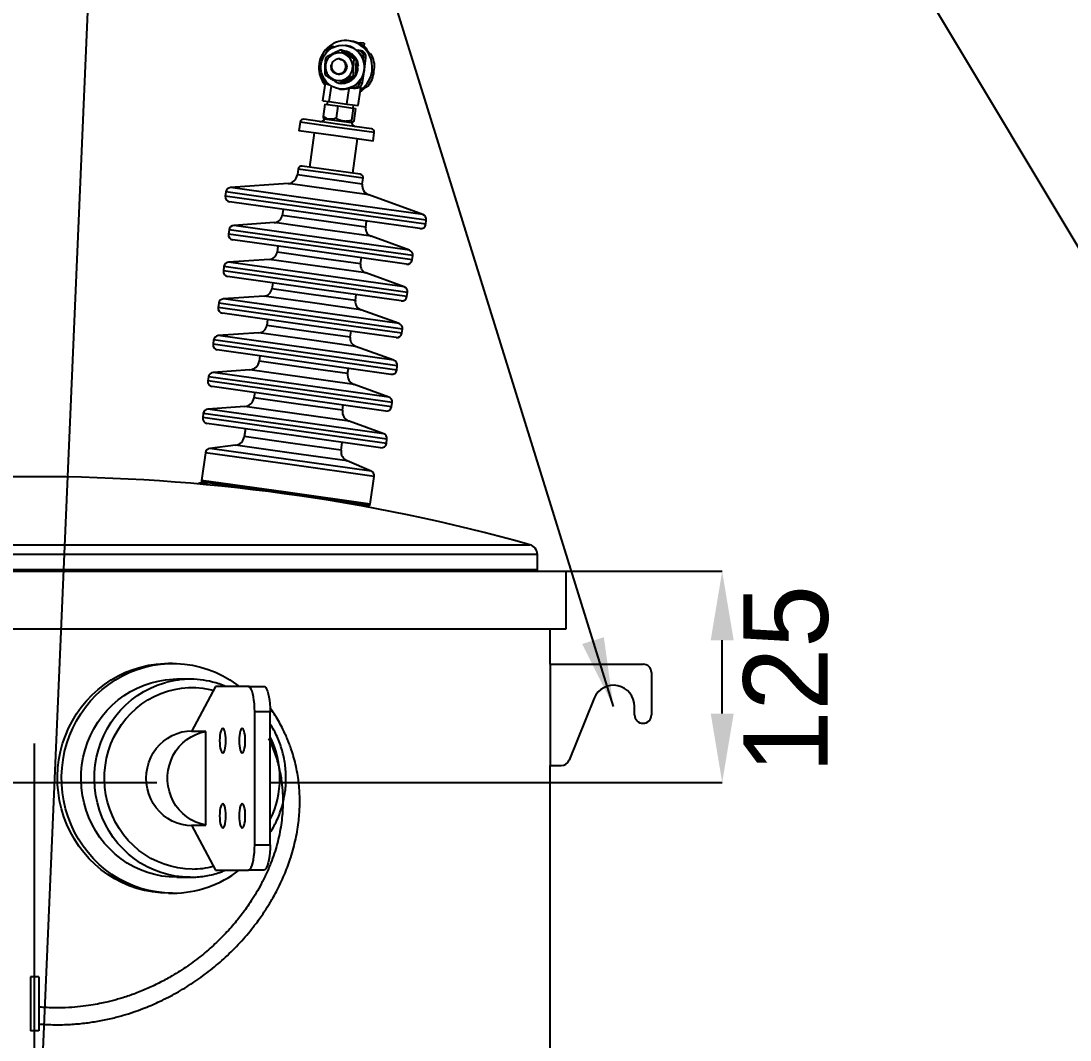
# Model space of a CAD drawing. Header units: millimetres. Extents: x 107291 to 113922, y -130611 to -125922.
# Drawn here: x 108486 to 109107, y -127239 to -126635 of the extents above; entities that cross this region are included whole.
import ezdxf

# ---------------------------------------------------------------- set-up
doc = ezdxf.new("R2010")
doc.units = ezdxf.units.MM
doc.header["$LTSCALE"] = 13
doc.linetypes.add('CENTERX2', pattern=[101.6, 63.5, -12.7, 12.7, -12.7])
for name, color, linetype in [('中心线', 1, 'CENTERX2'), ('几何体', 7, 'Continuous'), ('尺寸', 3, 'Continuous'), ('注释', 2, 'Continuous')]:
    doc.layers.add(name, color=color, linetype=linetype)
doc.styles.add('SLDTEXTSTYLE0', font='')
doc.styles.get("Standard").update_dxf_attribs({"font": 'gbenor.shx', "bigfont": 'gbcbig.shx'})
doc.styles.get('SLDTEXTSTYLE0').set_extended_font_data('汉仪长仿宋体')
doc.dimstyles.new('SLDDIMSTYLE0', dxfattribs={"dimtxt": 50, "dimasz": 40.8, "dimexe": 0, "dimexo": 0.0625, "dimgap": 12.5, "dimtad": 2, "dimdec": 0, "dimrnd": 1e-09, "dimzin": 12, "dimdsep": 46, "dimtxsty": 'SLDTEXTSTYLE0', "dimsah": 1, "dimcen": 0.09, "dimadec": 0, "dimazin": 3, "dimtfac": 1, "dimtdec": 0, "dimtmove": 0, "dimatfit": 0, "dimfxl": 1, "dimfrac": 2, "dimtolj": 1, "dimtzin": 12, "dimarcsym": 0})
doc.dimstyles.new('SLDDIMSTYLE2', dxfattribs={"dimtxt": 0.18, "dimasz": 40.8, "dimexe": 0, "dimexo": 0.0625, "dimgap": 0, "dimtad": 0, "dimtih": 1, "dimtoh": 1, "dimdec": 0, "dimrnd": 1e-09, "dimzin": 0, "dimdsep": 46, "dimtxsty": 'Standard', "dimsah": 1, "dimcen": 0.09, "dimadec": 0, "dimazin": 0, "dimtfac": 40.8, "dimtdec": 0, "dimtofl": 0, "dimtmove": 0, "dimatfit": 3, "dimfxl": 1, "dimfrac": 2, "dimtolj": 1, "dimtzin": 0, "dimarcsym": 0})

# ---------------------------------------------------------------- blocks, each defined once
blk = doc.blocks.new('*D14')
at = {"layer": 'Defpoints', "color": 0, "transparency": 16777216}
for p in [(108808.55, -126961.17), (108900.88, -126961.17), (108633.48, -127086.17)]:
    blk.add_point(p, dxfattribs=at)
at = {"layer": '尺寸', "color": 0, "lineweight": -2, "transparency": 16777216}
for p, q in [((108808.61, -126961.17), (108900.88, -126961.17)), ((108900.88, -127045.37), (108900.88, -127001.97)), ((108633.54, -127086.17), (108900.88, -127086.17))]:
    blk.add_line(p, q, dxfattribs=at)
at = {"layer": '尺寸', "color": 0, "transparency": 16777216}
for points in [[(108894.08, -127001.97), (108907.68, -127001.97), (108900.88, -126961.17)], [(108894.08, -127045.37), (108907.68, -127045.37), (108900.88, -127086.17)]]:
    blk.add_solid(points, dxfattribs=at)
at = {"layer": '尺寸', "color": 0, "transparency": 16777216, "insert": (108913.38, -127025.05), "char_height": 50, "attachment_point": 2, "rotation": 90, "style": 'SLDTEXTSTYLE0'}
blk.add_mtext('\\A1;125', dxfattribs=at)

msp = doc.modelspace()

# ---------------------------------------------------------------- linework, layer by layer
at = {"layer": '中心线'}
for p, q in [((108494.05, -127888.67), (108494.05, -126931.93)), ((108421.73, -127086.17), (108566.36, -127086.17))]:
    msp.add_line(p, q, dxfattribs=at)
at = {"layer": '几何体'}
for p, q in [((108681.42, -126647.35), (108680.28, -126647.19)), ((108671.01, -126650.62), (108671.59, -126650.7)), ((108676.06, -126652.77), (108674.89, -126652.61)), ((108676.06, -126652.77), (108684.33, -126658.08)), ((108677.55, -126653.33), (108677.14, -126653.27)), ((108678.4, -126649.95), (108678.08, -126649.91)), ((108684.02, -126647.92), (108686.62, -126648.28)), ((108684.42, -126652.5), (108685.31, -126652.63)), ((108685.31, -126652.63), (108686.77, -126652.83)), ((108686.62, -126648.28), (108686.53, -126648.88)), ((108689.08, -126648.63), (108686.62, -126648.28)), ((108689.08, -126648.63), (108688.84, -126650.3)), ((108666.49, -126654.4), (108666.55, -126654.03)), ((108674.81, -126657.96), (108674.76, -126657.95)), ((108684.33, -126658.08), (108683.16, -126657.92)), ((108684.33, -126658.08), (108683.89, -126668)), ((108688.54, -126658.04), (108688.67, -126657.14)), ((108690.13, -126657.34), (108688.67, -126657.14)), ((108689.42, -126662.38), (108690.13, -126657.34)), ((108682.11, -126662.35), (108682.52, -126662.41)), ((108685.02, -126663.33), (108684.1, -126663.27)), ((108685.26, -126662.17), (108684.14, -126662.23)), ((108684.14, -126662.31), (108685.67, -126662.22)), ((108685.43, -126663.39), (108685.02, -126663.33)), ((108685.67, -126662.22), (108685.26, -126662.17)), ((108664.51, -126668.52), (108664.56, -126668.15)), ((108665.95, -126673.36), (108666.1, -126672.31)), ((108673.33, -126666.99), (108673.38, -126667)), ((108675.19, -126672.61), (108674.02, -126672.45)), ((108683.89, -126668), (108675.19, -126672.61)), ((108683.89, -126668), (108682.72, -126667.84)), ((108686.63, -126671.62), (108686.76, -126670.72)), ((108686.63, -126671.62), (108688.09, -126671.83)), ((108688.09, -126671.83), (108688.8, -126666.79)), ((108664.65, -126682.61), (108665.95, -126673.36)), ((108667.86, -126673.03), (108668.44, -126673.11)), ((108668.41, -126683.14), (108669.7, -126673.97)), ((108674.46, -126675.66), (108674.78, -126675.7)), ((108678.85, -126684.6), (108680.16, -126675.3)), ((108681.27, -126674.91), (108682.16, -126675.04)), ((108682.7, -126675.11), (108682.16, -126675.04)), ((108685.53, -126685.54), (108686.83, -126676.3)), ((108686.83, -126676.3), (108687.17, -126673.88)), ((108664.65, -126682.61), (108668.41, -126683.14)), ((108665.75, -126684.61), (108664.72, -126691.93)), ((108665.75, -126684.61), (108673.55, -126685.71)), ((108667.39, -126682.99), (108667.13, -126684.81)), ((108668.41, -126683.14), (108678.85, -126684.6)), ((108678.85, -126684.6), (108685.53, -126685.54)), ((108673.55, -126685.71), (108672.52, -126693.03)), ((108673.55, -126685.71), (108682.63, -126686.98)), ((108682.63, -126686.98), (108681.61, -126694.31)), ((108682.54, -126686.97), (108682.8, -126685.16)), ((108682.63, -126686.98), (108683.92, -126687.17)), ((108683.92, -126687.17), (108682.9, -126694.49)), ((108651.12, -126695.31), (108650.41, -126700.36)), ((108673.08, -126698.4), (108651.12, -126695.31)), ((108673.36, -126696.42), (108653.38, -126693.62)), ((108665.06, -126693), (108665.48, -126693.46)), ((108680.06, -126695.51), (108665.48, -126693.46)), ((108693.33, -126699.23), (108673.36, -126696.42)), ((108681.74, -126695.75), (108680.06, -126695.51)), ((108681.74, -126695.75), (108682.27, -126695.42)), ((108672.37, -126703.45), (108650.41, -126700.36)), ((108659.53, -126701.64), (108656.67, -126721.97)), ((108694.32, -126706.53), (108672.37, -126703.45)), ((108695.03, -126701.48), (108673.08, -126698.4)), ((108694.32, -126706.53), (108695.03, -126701.48)), ((108682.35, -126725.58), (108685.21, -126705.25)), ((108669.51, -126723.78), (108652.29, -126721.36)), ((108650.04, -126723.05), (108649.55, -126726.55)), ((108668.74, -126729.25), (108649.55, -126726.55)), ((108669.23, -126725.75), (108650.04, -126723.05)), ((108688.43, -126728.45), (108669.23, -126725.75)), ((108686.73, -126726.2), (108669.51, -126723.78)), ((108644.04, -126731.69), (108610.02, -126734.07)), ((108666.94, -126742.07), (108610.02, -126734.07)), ((108667.93, -126735.05), (108644.04, -126731.69)), ((108687.94, -126731.95), (108668.74, -126729.25)), ((108687.94, -126731.95), (108688.43, -126728.45)), ((108607.26, -126736.64), (108606.91, -126739.15)), ((108666.18, -126747.47), (108606.91, -126739.15)), ((108666.53, -126744.97), (108607.26, -126736.64)), ((108691.82, -126738.4), (108667.93, -126735.05)), ((108723.86, -126750.07), (108691.82, -126738.4)), ((108665.76, -126750.44), (108609.46, -126742.53)), ((108641.07, -126746.97), (108640.57, -126750.53)), ((108725.8, -126753.3), (108666.53, -126744.97)), ((108723.86, -126750.07), (108666.94, -126742.07)), ((108665.26, -126754), (108640.57, -126750.53)), ((108722.07, -126758.35), (108665.76, -126750.44)), ((108725.45, -126755.8), (108666.18, -126747.47)), ((108609.15, -126759.06), (108608.8, -126761.57)), ((108663.48, -126766.7), (108609.15, -126759.06)), ((108635.98, -126754.81), (108611.9, -126756.5)), ((108663.89, -126763.8), (108611.9, -126756.5)), ((108664.58, -126758.83), (108635.98, -126754.81)), ((108693.19, -126762.85), (108664.58, -126758.83)), ((108689.96, -126757.47), (108665.26, -126754)), ((108689.96, -126757.47), (108690.46, -126753.91)), ((108725.45, -126755.8), (108725.8, -126753.3)), ((108663.13, -126769.21), (108608.8, -126761.57)), ((108662.71, -126772.17), (108611.34, -126764.95)), ((108715.87, -126771.11), (108663.89, -126763.8)), ((108715.87, -126771.11), (108693.19, -126762.85)), ((108638.01, -126768.7), (108637.51, -126772.26)), ((108717.46, -126776.84), (108663.13, -126769.21)), ((108717.81, -126774.34), (108663.48, -126766.7)), ((108632.92, -126776.54), (108608.85, -126778.23)), ((108661.53, -126780.57), (108632.92, -126776.54)), ((108662.21, -126775.73), (108637.51, -126772.26)), ((108686.91, -126779.2), (108662.21, -126775.73)), ((108714.08, -126779.39), (108662.71, -126772.17)), ((108686.91, -126779.2), (108687.41, -126775.64)), ((108717.46, -126776.84), (108717.81, -126774.34)), ((108606.09, -126780.8), (108605.74, -126783.3)), ((108660.07, -126790.94), (108605.74, -126783.3)), ((108660.42, -126788.43), (108606.09, -126780.8)), ((108660.83, -126785.53), (108608.85, -126778.23)), ((108690.14, -126784.59), (108661.53, -126780.57)), ((108659.66, -126793.9), (108608.29, -126786.68)), ((108634.96, -126790.43), (108634.46, -126794)), ((108714.76, -126796.07), (108660.42, -126788.43)), ((108712.82, -126792.84), (108660.83, -126785.53)), ((108712.82, -126792.84), (108690.14, -126784.59)), ((108659.16, -126797.47), (108634.46, -126794)), ((108711.02, -126801.12), (108659.66, -126793.9)), ((108714.4, -126798.58), (108660.07, -126790.94)), ((108714.4, -126798.58), (108714.76, -126796.07)), ((108603.04, -126802.53), (108602.69, -126805.04)), ((108657.37, -126810.16), (108603.04, -126802.53)), ((108629.87, -126798.28), (108605.79, -126799.96)), ((108657.78, -126807.27), (108605.79, -126799.96)), ((108658.48, -126802.3), (108629.87, -126798.28)), ((108687.08, -126806.32), (108658.48, -126802.3)), ((108683.85, -126800.94), (108659.16, -126797.47)), ((108683.85, -126800.94), (108684.35, -126797.37)), ((108657.02, -126812.67), (108602.69, -126805.04)), ((108656.6, -126815.64), (108605.23, -126808.42)), ((108709.76, -126814.57), (108657.78, -126807.27)), ((108709.76, -126814.57), (108687.08, -126806.32)), ((108631.91, -126812.16), (108631.41, -126815.73)), ((108711.35, -126820.31), (108657.02, -126812.67)), ((108711.7, -126817.8), (108657.37, -126810.16)), ((108626.81, -126820.01), (108602.74, -126821.69)), ((108655.42, -126824.03), (108626.81, -126820.01)), ((108656.1, -126819.2), (108631.41, -126815.73)), ((108680.8, -126822.67), (108656.1, -126819.2)), ((108707.97, -126822.85), (108656.6, -126815.64)), ((108680.8, -126822.67), (108681.3, -126819.11)), ((108711.35, -126820.31), (108711.7, -126817.8)), ((108599.99, -126824.26), (108599.63, -126826.77)), ((108653.96, -126834.4), (108599.63, -126826.77)), ((108654.32, -126831.9), (108599.99, -126824.26)), ((108654.72, -126829), (108602.74, -126821.69)), ((108684.03, -126828.05), (108655.42, -126824.03)), ((108653.55, -126837.37), (108602.18, -126830.15)), ((108627.37, -126833.69), (108626.94, -126836.77)), ((108708.65, -126839.53), (108654.32, -126831.9)), ((108706.71, -126836.3), (108654.72, -126829)), ((108706.71, -126836.3), (108684.03, -126828.05)), ((108653.11, -126840.45), (108626.94, -126836.77)), ((108704.91, -126844.59), (108653.55, -126837.37)), ((108708.29, -126842.04), (108653.96, -126834.4)), ((108708.29, -126842.04), (108708.65, -126839.53)), ((108596.93, -126845.99), (108596.58, -126848.5)), ((108651.26, -126853.63), (108596.93, -126845.99)), ((108621.43, -126841.9), (108599.69, -126843.42)), ((108651.67, -126850.73), (108599.69, -126843.42)), ((108652.3, -126846.24), (108621.43, -126841.9)), ((108683.17, -126850.58), (108652.3, -126846.24)), ((108679.29, -126844.12), (108653.11, -126840.45)), ((108679.29, -126844.12), (108679.72, -126841.05)), ((108650.91, -126856.14), (108596.58, -126848.5)), ((108650.49, -126859.1), (108599.13, -126851.88)), ((108703.65, -126858.04), (108651.67, -126850.73)), ((108703.65, -126858.04), (108683.17, -126850.58)), ((108624.32, -126855.42), (108623.88, -126858.5)), ((108650.06, -126862.18), (108623.88, -126858.5)), ((108705.24, -126863.77), (108650.91, -126856.14)), ((108705.59, -126861.26), (108651.26, -126853.63)), ((108618.37, -126863.64), (108596.63, -126865.16)), ((108649.25, -126867.98), (108618.37, -126863.64)), ((108676.24, -126865.86), (108650.06, -126862.18)), ((108701.86, -126866.32), (108650.49, -126859.1)), ((108676.24, -126865.86), (108676.67, -126862.78)), ((108705.24, -126863.77), (108705.59, -126861.26)), ((108593.88, -126867.73), (108593.52, -126870.23)), ((108647.86, -126877.87), (108593.52, -126870.23)), ((108648.21, -126875.36), (108593.88, -126867.73)), ((108648.62, -126872.46), (108596.63, -126865.16)), ((108680.12, -126872.31), (108649.25, -126867.98)), ((108647.44, -126880.83), (108596.07, -126873.61)), ((108618.79, -126876.81), (108618.14, -126881.43)), ((108702.54, -126883), (108648.21, -126875.36)), ((108700.6, -126879.77), (108648.62, -126872.46)), ((108700.6, -126879.77), (108680.12, -126872.31)), ((108646.79, -126885.46), (108618.14, -126881.43)), ((108698.81, -126888.05), (108647.44, -126880.83)), ((108702.19, -126885.5), (108647.86, -126877.87)), ((108702.19, -126885.5), (108702.54, -126883)), ((108612.94, -126886.54), (108597.74, -126888.41)), ((108645.43, -126895.11), (108597.74, -126888.41)), ((108645.98, -126891.18), (108612.94, -126886.54)), ((108675.44, -126889.48), (108646.79, -126885.46)), ((108675.44, -126889.48), (108676.09, -126884.86)), ((108595.14, -126890.96), (108592.84, -126907.37)), ((108645.03, -126897.97), (108595.14, -126890.96)), ((108693.12, -126901.81), (108645.43, -126895.11)), ((108679.02, -126895.83), (108645.98, -126891.18)), ((108693.12, -126901.81), (108679.02, -126895.83)), ((108694.92, -126904.98), (108645.03, -126897.97)), ((108642.72, -126914.38), (108592.84, -126907.37)), ((108692.61, -126921.39), (108694.92, -126904.98)), ((108642.59, -126915.37), (108593.69, -126908.49)), ((108692.61, -126921.39), (108642.72, -126914.38)), ((108691.48, -126922.24), (108642.59, -126915.37)), ((108675.55, -126920.49), (108675.19, -126919.95)), ((108200.93, -126945.44), (108787.16, -126945.44)), ((108791.55, -126951.21), (108196.55, -126951.21)), ((108791.55, -126960.17), (108791.55, -126951.21)), ((108179.55, -126961.17), (108808.55, -126961.17)), ((108196.55, -126960.17), (108791.55, -126960.17)), ((108808.55, -126995.17), (108808.55, -126961.17)), ((108179.55, -126995.17), (108808.55, -126995.17)), ((108799.05, -127016.17), (108799.05, -126995.17)), ((108575.73, -127015.68), (108573.28, -127015.68)), ((108799.05, -127016.17), (108799.05, -127076.17)), ((108799.05, -127016.17), (108854.05, -127016.17)), ((108586.03, -127025.07), (108578.16, -127025.07)), ((108859.05, -127021.17), (108859.05, -127046.17)), ((108601.01, -127029.27), (108586.91, -127055.96)), ((108620.42, -127029.27), (108601.01, -127029.27)), ((108620.42, -127029.27), (108629.6, -127029.27)), ((108825.08, -127036.19), (108810.3, -127073.03)), ((108633.48, -127044.27), (108624.3, -127044.27)), ((108624.3, -127123.08), (108624.3, -127044.27)), ((108633.48, -127123.08), (108633.48, -127044.27)), ((108849.05, -127046.17), (108849.05, -127041.17)), ((108595.31, -127055.96), (108586.91, -127055.96)), ((108595.31, -127111.39), (108595.31, -127055.96)), ((108799.05, -127888.67), (108799.05, -127076.17)), ((108799.05, -127076.17), (108805.66, -127076.17)), ((108586.91, -127111.39), (108601.01, -127138.08)), ((108586.91, -127111.39), (108595.31, -127111.39)), ((108624.3, -127123.08), (108633.48, -127123.08)), ((108601.01, -127138.08), (108620.42, -127138.08)), ((108629.6, -127138.08), (108620.42, -127138.08)), ((108578.16, -127142.28), (108586.03, -127142.28)), ((108573.28, -127151.67), (108575.73, -127151.67)), ((108496.55, -127201.19), (108491.55, -127201.19)), ((108491.55, -127201.19), (108491.55, -127233.19)), ((108496.55, -127201.19), (108496.55, -127233.19)), ((108496.55, -127233.19), (108491.55, -127233.19))]:
    msp.add_line(p, q, dxfattribs=at)
at = {"layer": '几何体', "flags": 128}
for points in [[(108678.38, -126649.95), (108680.43, -126650.47), (108682.37, -126651.33), (108684.15, -126652.49), (108685.71, -126653.94), (108687.01, -126655.63), (108688.02, -126657.51), (108688.71, -126659.54), (108689.06, -126661.65), (108689.07, -126663.8), (108688.72, -126665.92), (108688.03, -126667.95), (108687.02, -126669.84), (108685.72, -126671.54), (108684.16, -126673), (108682.39, -126674.19), (108680.45, -126675.06), (108678.39, -126675.59), (108676.28, -126675.78), (108674.17, -126675.61), (108672.11, -126675.09), (108670.17, -126674.24), (108668.4, -126673.07), (108666.83, -126671.63), (108665.53, -126669.94), (108664.52, -126668.05), (108663.83, -126666.03), (108663.48, -126663.91), (108663.48, -126661.77), (108663.83, -126659.65), (108664.51, -126657.61), (108665.52, -126655.72), (108666.82, -126654.02), (108668.38, -126652.56), (108670.15, -126651.38), (108672.09, -126650.51), (108674.15, -126649.97), (108676.26, -126649.79), (108678.38, -126649.95)], [(108681.43, -126658.68), (108680.49, -126657.26), (108679.29, -126656.06), (108677.86, -126655.14), (108676.27, -126654.54), (108674.59, -126654.29), (108672.9, -126654.4), (108671.27, -126654.87), (108669.76, -126655.66), (108668.45, -126656.76), (108667.4, -126658.11), (108666.64, -126659.64), (108666.22, -126661.31), (108666.14, -126663.02), (108666.42, -126664.71), (108667.04, -126666.31), (108667.97, -126667.74), (108669.18, -126668.94), (108670.61, -126669.85), (108672.2, -126670.45), (108673.88, -126670.7), (108675.57, -126670.59), (108677.2, -126670.13), (108678.71, -126669.33), (108680.01, -126668.23), (108681.07, -126666.89), (108681.83, -126665.35), (108682.25, -126663.69), (108682.33, -126661.97), (108682.05, -126660.28), (108681.43, -126658.68)], [(108791.72, -126961.17), (108791.6, -126960.76), (108791.55, -126960.17)], [(108573.28, -127151.67), (108568.54, -127151.49), (108563.82, -127150.96), (108559.16, -127150.08), (108554.57, -127148.85), (108550.07, -127147.28), (108545.7, -127145.39), (108541.47, -127143.16), (108537.41, -127140.63), (108533.53, -127137.81), (108529.86, -127134.7), (108526.42, -127131.32), (108523.22, -127127.69), (108520.28, -127123.84), (108517.62, -127119.78), (108515.25, -127115.53), (108513.18, -127111.11), (108511.43, -127106.55), (108509.99, -127101.87), (108508.89, -127097.09), (108508.12, -127092.25), (108507.7, -127087.36), (108507.61, -127082.45), (108507.87, -127077.55), (108508.46, -127072.68), (108509.4, -127067.86), (108510.67, -127063.13), (108512.26, -127058.51), (108514.18, -127054.02), (108516.4, -127049.68), (108518.92, -127045.52), (108521.72, -127041.56), (108524.79, -127037.82), (108528.11, -127034.31), (108531.67, -127031.07), (108535.44, -127028.1), (108539.42, -127025.42), (108543.56, -127023.04), (108547.87, -127020.98), (108552.3, -127019.24), (108556.85, -127017.84), (108561.48, -127016.79), (108566.17, -127016.08), (108570.9, -127015.73), (108573.28, -127015.68)], [(108575.73, -127151.67), (108570.99, -127151.49), (108566.28, -127150.96), (108561.61, -127150.08), (108557.02, -127148.85), (108552.53, -127147.28), (108548.15, -127145.39), (108543.92, -127143.16), (108539.86, -127140.63), (108535.99, -127137.81), (108532.32, -127134.7), (108528.87, -127131.32), (108525.67, -127127.69), (108522.74, -127123.84), (108520.08, -127119.78), (108517.7, -127115.53), (108515.64, -127111.11), (108513.88, -127106.55), (108512.45, -127101.87), (108511.35, -127097.09), (108510.58, -127092.25), (108510.15, -127087.36), (108510.07, -127082.45), (108510.32, -127077.55), (108510.92, -127072.68), (108511.86, -127067.86), (108513.12, -127063.13), (108514.72, -127058.51), (108516.63, -127054.02), (108518.85, -127049.68), (108521.37, -127045.52), (108524.17, -127041.56), (108527.24, -127037.82), (108530.57, -127034.31), (108534.12, -127031.07), (108537.9, -127028.1), (108541.87, -127025.42), (108546.02, -127023.04), (108550.32, -127020.98), (108554.76, -127019.24), (108559.31, -127017.84), (108563.94, -127016.79), (108568.63, -127016.08), (108573.36, -127015.73), (108578.1, -127015.73), (108582.83, -127016.08), (108587.52, -127016.79), (108592.16, -127017.84), (108596.7, -127019.24), (108601.14, -127020.98), (108605.44, -127023.04), (108609.59, -127025.42), (108613.56, -127028.1), (108615.13, -127029.27)], [(108578.16, -127142.28), (108573.77, -127142.11), (108569.41, -127141.58), (108565.11, -127140.7), (108560.88, -127139.48), (108556.75, -127137.93), (108552.75, -127136.05), (108548.91, -127133.85), (108545.24, -127131.36), (108541.77, -127128.57), (108538.52, -127125.52), (108535.51, -127122.21), (108532.75, -127118.67), (108530.27, -127114.93), (108528.07, -127110.99), (108526.18, -127106.89), (108524.6, -127102.65), (108523.34, -127098.3), (108522.41, -127093.85), (108521.82, -127089.35), (108521.56, -127084.81), (108521.65, -127080.27), (108522.07, -127075.75), (108522.83, -127071.27), (108523.93, -127066.87), (108525.35, -127062.57), (108527.09, -127058.39), (108529.14, -127054.37), (108531.48, -127050.53), (108534.1, -127046.88), (108536.98, -127043.46), (108540.12, -127040.28), (108543.48, -127037.35), (108547.05, -127034.71), (108550.81, -127032.36), (108554.73, -127030.32), (108558.8, -127028.6), (108562.98, -127027.22), (108567.25, -127026.17), (108571.59, -127025.47), (108575.97, -127025.11), (108578.16, -127025.07)], [(108586.03, -127142.28), (108581.65, -127142.11), (108577.29, -127141.58), (108572.98, -127140.7), (108568.75, -127139.48), (108564.62, -127137.93), (108560.63, -127136.05), (108556.78, -127133.85), (108553.12, -127131.36), (108549.65, -127128.57), (108546.4, -127125.52), (108543.38, -127122.21), (108540.63, -127118.67), (108538.14, -127114.93), (108535.95, -127110.99), (108534.05, -127106.89), (108532.47, -127102.65), (108531.21, -127098.3), (108530.29, -127093.85), (108529.69, -127089.35), (108529.44, -127084.81), (108529.52, -127080.27), (108529.95, -127075.75), (108530.71, -127071.27), (108531.8, -127066.87), (108533.22, -127062.57), (108534.96, -127058.39), (108537.01, -127054.37), (108539.35, -127050.53), (108541.97, -127046.88), (108544.86, -127043.46), (108547.99, -127040.28), (108551.36, -127037.35), (108554.93, -127034.71), (108558.69, -127032.36), (108562.61, -127030.32), (108566.67, -127028.6), (108570.85, -127027.22), (108571.65, -127026.99)], [(108587.3, -127137.4), (108583.07, -127137.23), (108578.86, -127136.69), (108574.72, -127135.8), (108570.66, -127134.57), (108566.71, -127132.99), (108562.89, -127131.09), (108559.24, -127128.88), (108555.77, -127126.36), (108552.52, -127123.56), (108549.49, -127120.49), (108546.72, -127117.18), (108544.22, -127113.64), (108542, -127109.91), (108540.09, -127106), (108538.49, -127101.94), (108537.21, -127097.76), (108536.27, -127093.49), (108535.67, -127089.15), (108535.41, -127084.77), (108535.5, -127080.39), (108535.93, -127076.03), (108536.7, -127071.72), (108537.81, -127067.49), (108539.25, -127063.37), (108541.01, -127059.38), (108543.07, -127055.56), (108545.44, -127051.92), (108548.08, -127048.49), (108550.98, -127045.3), (108554.12, -127042.36), (108557.48, -127039.7), (108561.04, -127037.33), (108564.78, -127035.27), (108568.67, -127033.53), (108572.68, -127032.13), (108576.78, -127031.06), (108580.96, -127030.35), (108585.18, -127029.99), (108589.41, -127029.99), (108593.63, -127030.35), (108597.81, -127031.06), (108599.81, -127031.53)], [(108624.3, -127044.27), (108624.25, -127041.93), (108624.11, -127039.64), (108623.88, -127037.46), (108623.56, -127035.46), (108623.16, -127033.67), (108622.7, -127032.14), (108622.18, -127030.91), (108621.62, -127030.01), (108621.03, -127029.46), (108620.42, -127029.27)], [(108629.6, -127029.27), (108630.2, -127029.46), (108630.8, -127030.01), (108631.36, -127030.91), (108631.88, -127032.14), (108632.34, -127033.67), (108632.74, -127035.46), (108633.06, -127037.46), (108633.29, -127039.64), (108633.43, -127041.93), (108633.48, -127044.27)], [(108587.12, -127111.79), (108584.26, -127111.62), (108581.25, -127111.09), (108578.33, -127110.22), (108575.51, -127109.01), (108572.85, -127107.48), (108570.36, -127105.66), (108568.09, -127103.56), (108566.06, -127101.21), (108564.3, -127098.64), (108562.83, -127095.88), (108561.66, -127092.96), (108560.82, -127089.93), (108560.31, -127086.82), (108560.14, -127083.68), (108560.31, -127080.53), (108560.82, -127077.42), (108561.66, -127074.39), (108562.83, -127071.48), (108564.3, -127068.72), (108566.06, -127066.15), (108568.09, -127063.79), (108570.36, -127061.69), (108572.85, -127059.87), (108575.51, -127058.34), (108578.33, -127057.14), (108581.25, -127056.26), (108584.26, -127055.74), (108587.12, -127055.56)], [(108595.31, -127111.39), (108592.34, -127110.68), (108589.47, -127109.64), (108586.73, -127108.27), (108584.16, -127106.59), (108581.78, -127104.63), (108579.63, -127102.4), (108577.73, -127099.93), (108576.12, -127097.26), (108574.8, -127094.43), (108573.79, -127091.45), (108573.12, -127088.38), (108572.78, -127085.25), (108572.78, -127082.1), (108573.12, -127078.97), (108573.79, -127075.9), (108574.8, -127072.93), (108576.12, -127070.09), (108577.73, -127067.42), (108579.63, -127064.96), (108581.78, -127062.73), (108584.16, -127060.76), (108586.73, -127059.08), (108589.47, -127057.71), (108592.34, -127056.67), (108595.31, -127055.96)], [(108607.23, -127061.43), (108607.19, -127059.84), (108607.05, -127058.32), (108606.83, -127056.97), (108606.54, -127055.84), (108606.19, -127054.98), (108605.79, -127054.46), (108605.38, -127054.28), (108604.97, -127054.46), (108604.58, -127054.98), (108604.23, -127055.84), (108603.94, -127056.97), (108603.71, -127058.32), (108603.58, -127059.84), (108603.53, -127061.43), (108603.58, -127063.02), (108603.71, -127064.53), (108603.94, -127065.88), (108604.23, -127067.02), (108604.58, -127067.87), (108604.97, -127068.4), (108605.38, -127068.58), (108605.79, -127068.4), (108606.19, -127067.87), (108606.54, -127067.02), (108606.83, -127065.88), (108607.05, -127064.53), (108607.19, -127063.02), (108607.23, -127061.43)], [(108618.75, -127061.43), (108618.7, -127059.84), (108618.57, -127058.32), (108618.35, -127056.97), (108618.05, -127055.84), (108617.7, -127054.98), (108617.31, -127054.46), (108616.9, -127054.28), (108616.49, -127054.46), (108616.1, -127054.98), (108615.75, -127055.84), (108615.45, -127056.97), (108615.23, -127058.32), (108615.1, -127059.84), (108615.05, -127061.43), (108615.1, -127063.02), (108615.23, -127064.53), (108615.45, -127065.88), (108615.75, -127067.02), (108616.1, -127067.87), (108616.49, -127068.4), (108616.9, -127068.58), (108617.31, -127068.4), (108617.7, -127067.87), (108618.05, -127067.02), (108618.35, -127065.88), (108618.57, -127064.53), (108618.7, -127063.02), (108618.75, -127061.43)], [(108607.23, -127105.93), (108607.19, -127104.34), (108607.05, -127102.82), (108606.83, -127101.47), (108606.54, -127100.34), (108606.19, -127099.48), (108605.79, -127098.96), (108605.38, -127098.78), (108604.97, -127098.96), (108604.58, -127099.48), (108604.23, -127100.34), (108603.94, -127101.47), (108603.71, -127102.82), (108603.58, -127104.34), (108603.53, -127105.93), (108603.58, -127107.52), (108603.71, -127109.03), (108603.94, -127110.38), (108604.23, -127111.52), (108604.58, -127112.37), (108604.97, -127112.9), (108605.38, -127113.08), (108605.79, -127112.9), (108606.19, -127112.37), (108606.54, -127111.52), (108606.83, -127110.38), (108607.05, -127109.03), (108607.19, -127107.52), (108607.23, -127105.93)], [(108618.75, -127105.93), (108618.7, -127104.34), (108618.57, -127102.82), (108618.35, -127101.47), (108618.05, -127100.34), (108617.7, -127099.48), (108617.31, -127098.96), (108616.9, -127098.78), (108616.49, -127098.96), (108616.1, -127099.48), (108615.75, -127100.34), (108615.45, -127101.47), (108615.23, -127102.82), (108615.1, -127104.34), (108615.05, -127105.93), (108615.1, -127107.52), (108615.23, -127109.03), (108615.45, -127110.38), (108615.75, -127111.52), (108616.1, -127112.37), (108616.49, -127112.9), (108616.9, -127113.08), (108617.31, -127112.9), (108617.7, -127112.37), (108618.05, -127111.52), (108618.35, -127110.38), (108618.57, -127109.03), (108618.7, -127107.52), (108618.75, -127105.93)], [(108620.42, -127138.08), (108621.03, -127137.89), (108621.62, -127137.35), (108622.18, -127136.44), (108622.7, -127135.21), (108623.16, -127133.69), (108623.56, -127131.9), (108623.88, -127129.89), (108624.11, -127127.71), (108624.25, -127125.43), (108624.3, -127123.08)], [(108633.48, -127123.08), (108633.43, -127125.43), (108633.29, -127127.71), (108633.06, -127129.89), (108632.74, -127131.9), (108632.34, -127133.69), (108631.88, -127135.21), (108631.36, -127136.44), (108630.8, -127137.35), (108630.2, -127137.89), (108629.6, -127138.08)], [(108496.55, -127219.53), (108496.73, -127219.28), (108496.94, -127219.19)]]:
    msp.add_lwpolyline(points, dxfattribs=at)
at = {"layer": '几何体'}
for centre, radius, start, end in [((108678.09, -126662.7), 15.66, 36.5143, 127.4857), ((108678.38, -126663.08), 16.14, 127.48228, 216.51772), ((108670.48, -126654.56), 3.97, 82.37142, 172.36666), ((108676.46, -126662.81), 13, 262.57827, 81.42173), ((108684.73, -126656.56), 3.97, 351.63334, 81.62858), ((108679.52, -126662.94), 15.71, 47.44998, 64.31818), ((108686.19, -126656.77), 3.97, 351.63334, 81.62858), ((108677.72, -126662.99), 16.14, 307.48228, 36.51772), ((108673.86, -126662.36), 4.5, 29.38058, 81.90266), ((108679.22, -126663.16), 16.09, 9.23602, 25.83813), ((108668.44, -126669.09), 3.97, 171.63334, 261.62858), ((108682.69, -126671.1), 3.97, 262.37142, 352.36666), ((108684.09, -126671.27), 4.04, 319.70375, 352.02508), ((108679.21, -126663.23), 16.09, 318.16187, 334.76398), ((108678.16, -126663.21), 15.88, 216.63041, 219.75322), ((108677.89, -126663.17), 15.88, 304.24678, 307.36959), ((108653.1, -126695.59), 2, 82, 172), ((108663.1, -126691.96), 2.99, 262, 329.31104), ((108684.44, -126694.96), 2.99, 194.68896, 262), ((108693.06, -126701.21), 2, 352, 82), ((108652.02, -126723.33), 2, 82, 172), ((108643.62, -126725.72), 5.99, 274, 352), ((108686.45, -126728.17), 2, 352, 82), ((108610.23, -126737.05), 2.99, 94, 172), ((108693.86, -126732.78), 5.99, 172, 250), ((108609.87, -126739.56), 2.99, 172, 262), ((108635.63, -126749.84), 4.99, 274, 352), ((108722.84, -126752.88), 2.99, 352, 70), ((108612.11, -126759.48), 2.99, 94, 172), ((108694.9, -126758.17), 4.99, 172, 250), ((108722.49, -126755.39), 2.99, 262, 352), ((108611.76, -126761.99), 2.99, 172, 262), ((108714.85, -126773.92), 2.99, 352, 70), ((108632.57, -126771.57), 4.99, 274, 352), ((108714.49, -126776.43), 2.99, 262, 352), ((108608.71, -126783.72), 2.99, 172, 262), ((108609.06, -126781.21), 2.99, 94, 172), ((108691.84, -126779.9), 4.99, 172, 250), ((108629.52, -126793.3), 4.99, 274, 352), ((108711.79, -126795.65), 2.99, 352, 70), ((108606, -126802.95), 2.99, 94, 172), ((108688.79, -126801.63), 4.99, 172, 250), ((108711.44, -126798.16), 2.99, 262, 352), ((108605.65, -126805.45), 2.99, 172, 262), ((108708.74, -126817.38), 2.99, 352, 70), ((108626.47, -126815.03), 4.99, 274, 352), ((108708.39, -126819.89), 2.99, 262, 352), ((108602.6, -126827.18), 2.99, 172, 262), ((108602.95, -126824.68), 2.99, 94, 172), ((108685.74, -126823.36), 4.99, 172, 250), ((108621.01, -126835.93), 5.99, 274, 352), ((108705.68, -126839.12), 2.99, 352, 70), ((108599.89, -126846.41), 2.99, 94, 172), ((108685.22, -126844.96), 5.99, 172, 250), ((108705.33, -126841.62), 2.99, 262, 352), ((108599.54, -126848.92), 2.99, 172, 262), ((108617.96, -126857.67), 5.99, 274, 352), ((108702.63, -126860.85), 2.99, 352, 70), ((108702.28, -126863.36), 2.99, 262, 352), ((108596.49, -126870.65), 2.99, 172, 262), ((108596.84, -126868.14), 2.99, 94, 172), ((108682.17, -126866.69), 5.99, 172, 250), ((108612.21, -126880.6), 5.99, 277, 352), ((108699.58, -126882.58), 2.99, 352, 70), ((108598.11, -126891.38), 2.99, 97, 172), ((108681.36, -126890.32), 5.99, 172, 247), ((108699.22, -126885.09), 2.99, 262, 352), ((108691.95, -126904.56), 2.99, 352, 67), ((108494.05, -127992.26), 1087.09, 74.35744, 105.64256), ((108593.83, -126907.51), 0.998, 172, 262), ((108593.11, -126913.69), 4.93, 88.75637, 121.10677), ((108593.11, -126913.86), 5.1, 49.00539, 88.82974), ((108691.62, -126921.25), 0.998, 262, 352), ((108785.55, -126951.21), 6, 0, 74.35744), ((108854.05, -127021.17), 5, 0, 90), ((108586.03, -127079.84), 54.77, 73.87422, 105.22393), ((108836.55, -127041.17), 12.5, 0, 156.51716), ((108854.05, -127046.17), 5, 180, 0), ((108583.83, -127083.68), 55.37, 333.72576, 26.27424), ((108805.66, -127071.17), 5, 270, 338.14563), ((108575.62, -127087.45), 64.22, 270.10119, 307.9648), ((108587.29, -127087.18), 50.22, 270.00596, 284.4382)]:
    msp.add_arc(centre, radius, start, end, dxfattribs=at)
for centre, major_axis, ratio, start_param, end_param in [((108679.19, -126663.19), (16.69, -2.35), 0.94908, 1.266104, 1.570796), ((108678.72, -126663.13), (8.97, 14.06), 0.736082, 5.875604, 6.010601), ((108678.72, -126663.13), (17.07, -9.48), 0.789427, 1.050197, 1.185194), ((108679.19, -126663.19), (-8.84, 13.87), 0.934169, 3.734154, 4.038847), ((108679.19, -126663.19), (12.32, 10.9), 0.934169, 5.385931, 5.690624), ((108683.26, -126671.15), (5, -0.7), 0.791492, 4.712389, 5.713031), ((108678.72, -126663.13), (-4.75, 15.98), 0.736082, 3.436086, 3.549174), ((108678.72, -126663.13), (19.02, 4.4), 0.789427, 5.097991, 5.232989)]:
    msp.add_ellipse(centre, major_axis=major_axis, ratio=ratio, start_param=start_param, end_param=end_param, dxfattribs=at)
for points, knots in [([(108674.89, -126652.61), (108674.48, -126652.81), (108673.45, -126653.31), (108671.76, -126654.16), (108669.9, -126655.13), (108668.18, -126656.08), (108666.98, -126656.76), (108666.33, -126657.13), (108666.19, -126657.22)], [0, 0, 0, 0, 0.136843, 0.346229, 0.555177, 0.749713, 0.944655, 1, 1, 1, 1]), ([(108683.16, -126657.92), (108682.55, -126657.55), (108681.32, -126656.8), (108679.44, -126655.62), (108677.59, -126654.42), (108676.08, -126653.42), (108675.21, -126652.83), (108674.89, -126652.61)], [0, 0, 0, 0, 0.213245, 0.431498, 0.645486, 0.868042, 1, 1, 1, 1]), ([(108683.89, -126657.8), (108683.85, -126657.72), (108683.48, -126656.9), (108682.26, -126655.63), (108680.31, -126654.21), (108678.44, -126653.43), (108677.27, -126653.35), (108676.91, -126653.32)], [0, 0, 0, 0, 0.031994, 0.311892, 0.591789, 0.876356, 1, 1, 1, 1]), ([(108685.67, -126662.22), (108685.57, -126661.42), (108685.35, -126659.79), (108684.27, -126657.57), (108682.71, -126655.67), (108680.71, -126654.28), (108678.92, -126653.5), (108677.82, -126653.42), (108677.54, -126653.4)], [0, 0, 0, 0, 0.185673, 0.374443, 0.560115, 0.745788, 0.934558, 1, 1, 1, 1]), ([(108692.07, -126654.21), (108692.02, -126654.15), (108691.92, -126654.03), (108691.72, -126653.78), (108691.51, -126653.51), (108691.32, -126653.25), (108691.15, -126653), (108691.09, -126652.9), (108691.05, -126652.84)], [0, 0, 0, 0, 0.163826, 0.327654, 0.491393, 0.654851, 0.818278, 1, 1, 1, 1]), ([(108666.19, -126657.22), (108666.12, -126657.89), (108665.98, -126659.26), (108665.82, -126661.43), (108665.74, -126663.68), (108665.73, -126665.58), (108665.75, -126666.71), (108665.76, -126667.14)], [0, 0, 0, 0, 0.213245, 0.431498, 0.645486, 0.868042, 1, 1, 1, 1]), ([(108677.78, -126660.16), (108677.99, -126660.62), (108678.41, -126661.54), (108678.44, -126663.19), (108677.9, -126664.82), (108676.71, -126666.2), (108675.1, -126667), (108673.31, -126667.11), (108671.63, -126666.51), (108670.29, -126665.29), (108669.56, -126663.66), (108669.41, -126662.15), (108669.74, -126661.35), (108669.84, -126661.11)], [0, 0, 0, 0, 0.0834051, 0.1666196, 0.265221, 0.3644929, 0.4629093, 0.561877, 0.6608446, 0.759261, 0.8585329, 0.9571343, 1, 1, 1, 1]), ([(108674.49, -126657.91), (108673.99, -126657.91), (108672.98, -126657.91), (108671.58, -126658.55), (108670.47, -126659.59), (108669.78, -126660.93), (108669.57, -126662.41), (108669.87, -126663.84), (108670.46, -126664.85), (108670.95, -126665.31), (108671.09, -126665.44)], [0, 0, 0, 0, 0.138629, 0.277262, 0.415489, 0.550448, 0.684398, 0.815699, 0.945367, 1, 1, 1, 1]), ([(108671.09, -126665.44), (108671.45, -126665.74), (108672.16, -126666.34), (108673.52, -126666.71), (108674.93, -126666.65), (108676.25, -126666.1), (108677.35, -126665.14), (108678.09, -126663.85), (108678.37, -126662.38), (108678.2, -126661.1), (108677.89, -126660.4), (108677.78, -126660.16)], [0, 0, 0, 0, 0.11326, 0.226515, 0.340225, 0.456377, 0.573307, 0.692355, 0.81251, 0.934453, 1, 1, 1, 1]), ([(108674.76, -126657.95), (108675.35, -126658.1), (108676.51, -126658.4), (108677.56, -126659.38), (108678.28, -126660.46), (108678.71, -126661.6), (108678.76, -126663.23), (108678.21, -126664.87), (108677.03, -126666.23), (108675.41, -126667.07), (108674.24, -126667.05), (108673.65, -126667.03)], [0, 0, 0, 0, 0.125115, 0.249534, 0.289673, 0.395114, 0.500314, 0.624966, 0.750466, 0.874885, 1, 1, 1, 1]), ([(108674.49, -126657.91), (108675.07, -126658.07), (108676.22, -126658.37), (108677.49, -126659.45), (108677.86, -126660.36), (108678.01, -126660.72)], [0, 0, 0, 0, 0.379659, 0.757203, 1, 1, 1, 1]), ([(108682.72, -126667.84), (108682.71, -126667.15), (108682.69, -126665.76), (108682.73, -126663.57), (108682.84, -126661.33), (108683, -126659.45), (108683.11, -126658.33), (108683.16, -126657.92)], [0, 0, 0, 0, 0.213245, 0.431498, 0.645486, 0.868042, 1, 1, 1, 1]), ([(108685.26, -126662.17), (108685.18, -126661.35), (108685.06, -126660.12), (108684.49, -126659.04), (108684.3, -126658.67)], [0, 0, 0, 0, 0.664645, 1, 1, 1, 1]), ([(108675.82, -126672.28), (108676.59, -126672.25), (108678.17, -126672.18), (108680.42, -126671.31), (108682.42, -126669.91), (108683.99, -126668.04), (108685.09, -126665.82), (108685.32, -126664.19), (108685.43, -126663.39)], [0, 0, 0, 0, 0.1601642, 0.3298016, 0.4966553, 0.6635089, 0.8331464, 1, 1, 1, 1]), ([(108683.93, -126667.01), (108684.16, -126666.59), (108684.78, -126665.44), (108684.93, -126664.14), (108685.02, -126663.33)], [0, 0, 0, 0, 0.3733382, 1, 1, 1, 1]), ([(108665.76, -126667.14), (108666.28, -126667.5), (108667.35, -126668.22), (108669.11, -126669.38), (108670.99, -126670.58), (108672.64, -126671.61), (108673.65, -126672.22), (108674.02, -126672.45)], [0, 0, 0, 0, 0.213245, 0.431498, 0.645486, 0.868042, 1, 1, 1, 1]), ([(108674.02, -126672.45), (108674.17, -126672.36), (108674.81, -126671.99), (108676.01, -126671.31), (108677.74, -126670.36), (108679.59, -126669.39), (108681.28, -126668.54), (108682.32, -126668.04), (108682.72, -126667.84)], [0, 0, 0, 0, 0.055345, 0.250287, 0.444823, 0.653771, 0.863157, 1, 1, 1, 1]), ([(108676.04, -126672.16), (108676.6, -126672.13), (108677.96, -126672.07), (108680, -126671.24), (108681.86, -126670.01), (108682.71, -126668.9), (108683.07, -126668.44)], [0, 0, 0, 0, 0.201976, 0.497861, 0.788891, 1, 1, 1, 1]), ([(108687.74, -126676.42), (108687.78, -126676.38), (108687.86, -126676.3), (108688.08, -126676.12), (108688.34, -126675.92), (108688.61, -126675.71), (108688.88, -126675.52), (108689.02, -126675.43), (108689.09, -126675.38)], [0, 0, 0, 0, 0.163826, 0.327654, 0.491393, 0.654851, 0.818278, 1, 1, 1, 1]), ([(108664.72, -126691.93), (108664.77, -126692.21), (108664.87, -126692.71), (108665.01, -126692.9), (108665.08, -126692.99)], [0, 0, 0, 0, 0.549265, 1, 1, 1, 1]), ([(108672.52, -126693.03), (108672.15, -126693.15), (108671.23, -126693.45), (108669.72, -126693.67), (108668.05, -126693.56), (108666.5, -126693.03), (108665.43, -126692.42), (108664.85, -126692.02), (108664.72, -126691.93)], [0, 0, 0, 0, 0.136843, 0.346229, 0.555177, 0.749713, 0.944655, 1, 1, 1, 1]), ([(108681.61, -126694.31), (108680.95, -126694.47), (108679.61, -126694.8), (108677.56, -126694.89), (108675.52, -126694.51), (108673.85, -126693.82), (108672.88, -126693.24), (108672.52, -126693.03)], [0, 0, 0, 0, 0.213245, 0.431498, 0.645486, 0.868042, 1, 1, 1, 1]), ([(108682.9, -126694.49), (108682.77, -126694.73), (108682.52, -126695.21), (108682.18, -126695.54), (108681.91, -126695.41), (108681.72, -126694.93), (108681.64, -126694.47), (108681.61, -126694.31)], [0, 0, 0, 0, 0.213245, 0.431498, 0.645486, 0.868042, 1, 1, 1, 1]), ([(108609.98, -126910.78), (108609.83, -126910.88), (108609.57, -126911.05), (108609.38, -126911.3), (108609.3, -126911.41)], [0, 0, 0, 0, 0.575653, 1, 1, 1, 1]), ([(108607.14, -127029.27), (108605.87, -127028.76), (108603.96, -127028), (108601.98, -127027.46), (108601.32, -127027.28)], [0, 0, 0, 0, 0.666406, 1, 1, 1, 1]), ([(108496.55, -127229.18), (108499.72, -127229.36), (108505.98, -127229.73), (108515.06, -127229.46), (108523.55, -127228.71), (108531.61, -127227.52), (108539.18, -127225.95), (108546.24, -127224.1), (108552.48, -127222.14), (108557.93, -127220.17), (108562.71, -127218.24), (108569.01, -127215.46), (108576.98, -127211.44), (108586.61, -127205.66), (108596, -127199.04), (108605.07, -127191.57), (108612.21, -127184.7), (108617.65, -127178.8), (108621.53, -127174.24), (108624.99, -127169.82), (108627.9, -127165.82), (108630.22, -127162.4), (108632.03, -127159.57), (108633.72, -127156.8), (108635.61, -127153.54), (108637.84, -127149.39), (108640.13, -127144.69), (108642.24, -127139.86), (108644.08, -127135.15), (108645.76, -127130.25), (108647.29, -127125.06), (108648.62, -127119.52), (108649.66, -127114.02), (108650.36, -127108.8), (108650.78, -127104.02), (108650.97, -127099.63), (108650.97, -127095.27), (108650.78, -127090.69), (108650.32, -127085.76), (108649.57, -127080.61), (108648.51, -127075.41), (108647.21, -127070.47), (108645.86, -127066.28), (108644.63, -127062.93), (108643.45, -127060.02), (108642.1, -127056.97), (108640.4, -127053.48), (108638.3, -127049.61), (108635.98, -127045.73), (108634.27, -127043.23), (108633.48, -127042.08)], [0, 0, 0, 0, 0.03064, 0.060384, 0.088065, 0.113758, 0.140228, 0.164302, 0.186004, 0.205344, 0.222325, 0.237735, 0.274693, 0.312754, 0.352323, 0.393013, 0.434801, 0.456099, 0.477657, 0.498199, 0.51585, 0.5306, 0.542452, 0.552037, 0.565552, 0.583194, 0.603128, 0.622326, 0.640746, 0.658515, 0.679313, 0.700321, 0.721505, 0.741279, 0.75884, 0.774877, 0.790185, 0.807343, 0.825988, 0.845286, 0.865228, 0.885013, 0.90188, 0.914035, 0.924463, 0.936546, 0.950747, 0.967117, 0.984852, 1, 1, 1, 1]), ([(108633.89, -127115.19), (108634.54, -127114.1), (108635.92, -127111.79), (108637.71, -127108.06), (108639.31, -127104.08), (108640.62, -127099.99), (108641.63, -127095.81), (108642.34, -127091.56), (108642.75, -127087.27), (108642.86, -127082.96), (108642.65, -127078.66), (108642.14, -127074.38), (108641.33, -127070.15), (108640.22, -127065.99), (108638.81, -127061.93), (108637.12, -127057.99), (108635.35, -127054.51), (108634.03, -127052.42), (108633.48, -127051.54)], [0, 0, 0, 0, 0.057096, 0.121051, 0.185022, 0.249006, 0.313002, 0.377008, 0.441022, 0.505043, 0.569067, 0.633094, 0.697119, 0.761141, 0.825159, 0.889168, 0.953169, 1, 1, 1, 1]), ([(108632.52, -127060.2), (108632.69, -127060.54), (108633.47, -127062.09), (108634.72, -127065.04), (108636.29, -127069.14), (108637.65, -127073.45), (108638.81, -127077.91), (108639.7, -127082.3), (108640.32, -127086.49), (108640.69, -127090.16), (108640.88, -127093.2), (108640.96, -127095.84), (108640.97, -127098.44), (108640.89, -127101.76), (108640.6, -127106.06), (108639.96, -127111.31), (108638.96, -127116.91), (108637.6, -127122.59), (108635.92, -127128.2), (108633.81, -127134.09), (108631.26, -127140.11), (108628.32, -127146.06), (108625.33, -127151.41), (108622.4, -127156.13), (108618.79, -127161.44), (108614.1, -127167.63), (108607.9, -127174.77), (108600.82, -127181.87), (108593.01, -127188.65), (108584.57, -127194.97), (108576.36, -127200.23), (108568.54, -127204.54), (108561.25, -127208.04), (108553.83, -127211.08), (108547.74, -127213.17), (108543.15, -127214.54), (108539.97, -127215.41), (108536.46, -127216.27), (108532.26, -127217.18), (108527.12, -127218.09), (108521.01, -127218.91), (108513.92, -127219.49), (108505.78, -127219.71), (108500, -127219.37), (108496.94, -127219.19)], [0, 0, 0, 0, 0.0048513, 0.0221923, 0.0410851, 0.0615202, 0.0806667, 0.1009568, 0.1198541, 0.1358999, 0.1491159, 0.1595663, 0.1702419, 0.1828625, 0.2027265, 0.226083, 0.2510853, 0.2760269, 0.3009137, 0.3257482, 0.3554445, 0.3834626, 0.4089226, 0.4317948, 0.4524046, 0.4881937, 0.5268853, 0.5673326, 0.6088188, 0.6503425, 0.6918558, 0.7229827, 0.7540966, 0.7851794, 0.8148109, 0.8273426, 0.8394173, 0.8520535, 0.8680851, 0.8876844, 0.9104244, 0.9366636, 0.9664782, 1, 1, 1, 1]), ([(108586.03, -127142.28), (108586.8, -127142.27), (108588.95, -127142.25), (108592.49, -127141.95), (108596.62, -127141.31), (108600.68, -127140.35), (108604.17, -127139.28), (108606.26, -127138.41), (108607.05, -127138.08)], [0, 0, 0, 0, 0.106587, 0.300052, 0.493544, 0.687044, 0.880561, 1, 1, 1, 1])]:
    msp.add_open_spline(points, degree=3, knots=knots, dxfattribs=at)

# ---------------------------------------------------------------- dimensions: what is measured, and where the dimension line sits
at = {"layer": '尺寸'}
dim = msp.add_linear_dim(base=(108900.88, -126961.17), p1=(108633.48, -127086.17), p2=(108808.55, -126961.17), angle=90, dimstyle='SLDDIMSTYLE0', dxfattribs=at)
dim.commit()
dim.dimension.update_dxf_attribs({"geometry": '*D14', "text_midpoint": (108900.88, -127025.05), "dimtype": 160})

# ---------------------------------------------------------------- leaders
at = {"layer": '注释'}
for points in [[(108496.94, -127294.19), (108535.79, -126393.6)], [(108836.55, -127041.17), (108635.91, -126394.39)], [(109318.29, -127114.37), (108886.73, -126393.99)]]:
    msp.add_leader(points, dimstyle='SLDDIMSTYLE2', dxfattribs=at)

doc.saveas('drawing.dxf')
